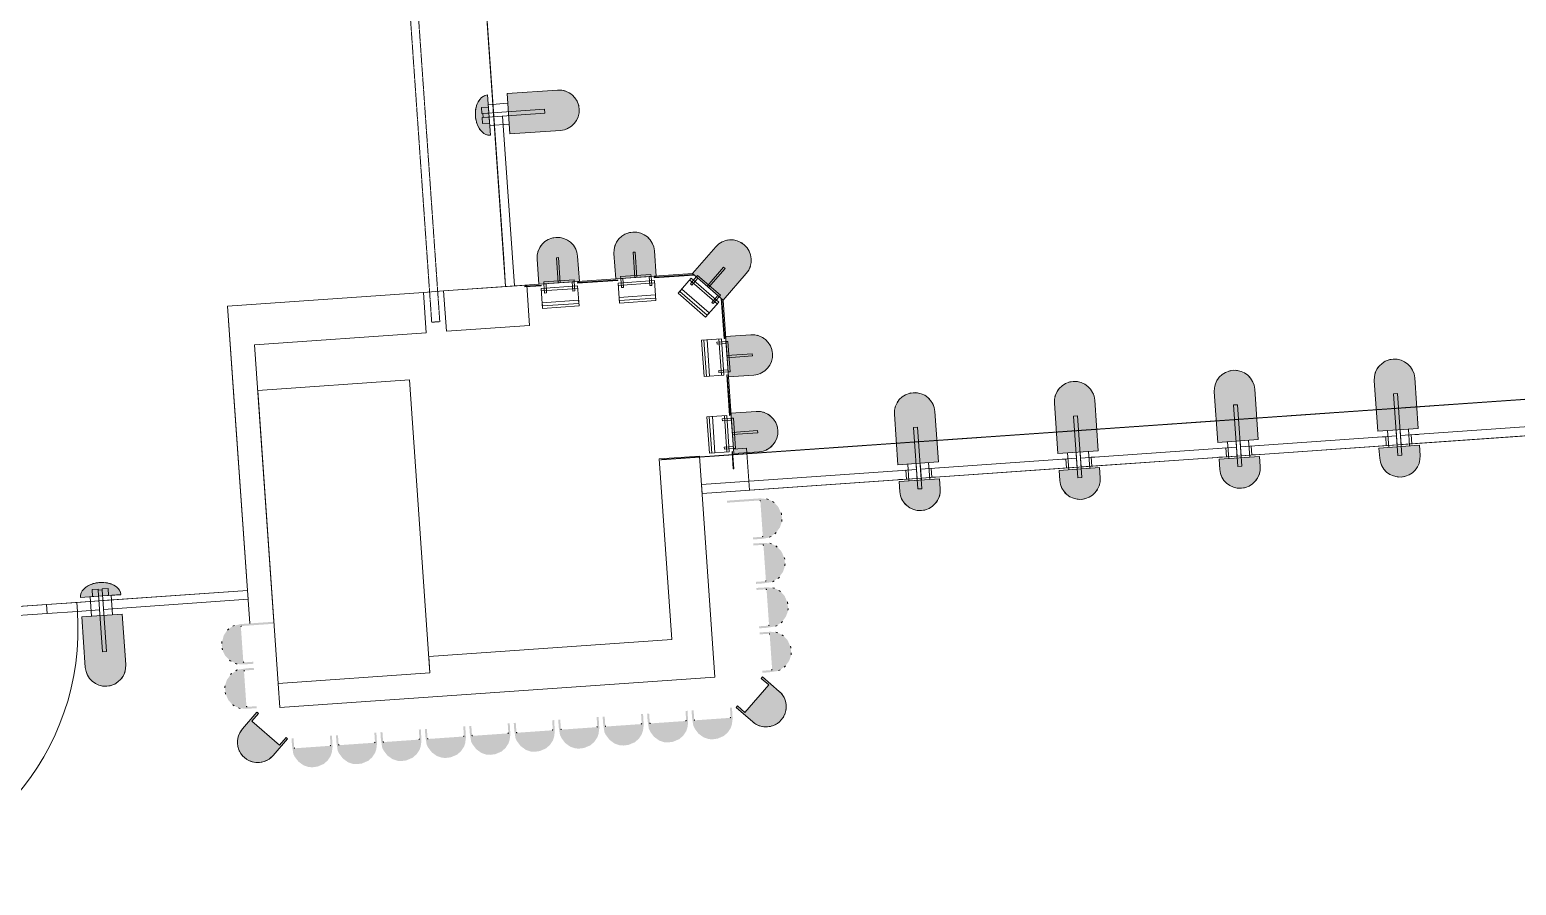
# Model space of a CAD drawing. Header units: millimetres. Extents: x 306 to 836129804, y -168137 to 818603917.
# Drawn here: x 833847970 to 833855310, y 817953503 to 817957728 of the extents above; entities that cross this region are included whole.
import ezdxf

# ---------------------------------------------------------------- set-up
doc = ezdxf.new("R2010")
doc.units = ezdxf.units.MM
doc.header["$LTSCALE"] = 3
doc.linetypes.add('HIDDEN', pattern=[0.375, 0.25, -0.125])
doc.linetypes.add('Overhead', pattern=[1.8, 1.2, -0.6])
for name, color, linetype, lineweight in [('A-010-M_LINE', 251, 'Continuous', 13), ('A-200-M_WALL_INT', 251, 'Continuous', 13), ('A-214-M_CURT_WALL', 251, 'Continuous', 13), ('A-215-M_CURT_PANEL', 251, 'Continuous', 13), ('A-325-M_DOOR', 251, 'Continuous', 13), ('A-770-ME_FFE_SA', 251, 'Continuous', 13), ('A-770-MH_FFE_SA', 251, 'Overhead', 13), ('A-810-M_ROOMS', 251, 'Continuous', 13), ('S-280-M_COLUMN', 253, 'Continuous', 9), ('Z-060-M_DETAIL', 253, 'Continuous', 5), ('Z-060-M_LINE_MEDIUM', 253, 'Continuous', 9)]:
    doc.layers.add(name, color=color, linetype=linetype, lineweight=lineweight)
doc.layers.add('UAJ-00XREF', color=7, linetype='Continuous')
doc.layers.get('A-770-ME_FFE_SA').off()

# ---------------------------------------------------------------- blocks, each defined once
blk = doc.blocks.new('System Panel - ARC_Glazed-40497955-0300')
at = {"layer": 'A-215-M_CURT_PANEL', "lineweight": 9}
for p, q in [((527.2, 44), (-537.2, 44)), ((-537.2, 44), (-537.2, 0)), ((-537.2, 0), (527.2, 0)), ((527.2, 0), (527.2, 44))]:
    blk.add_line(p, q, dxfattribs=at)
blk = doc.blocks.new('System Panel - ARC_Glazed-40497959-0300')
at = {"layer": 'A-215-M_CURT_PANEL', "lineweight": 9}
for p, q in [((385.9, 44), (-385.9, 44)), ((-385.9, 44), (-385.9, 0)), ((-385.9, 0), (385.9, 0)), ((385.9, 0), (385.9, 44))]:
    blk.add_line(p, q, dxfattribs=at)
blk = doc.blocks.new('System Panel - ARC_Glazed-33786510-0300')
at = {"layer": 'A-215-M_CURT_PANEL', "lineweight": 9}
for p, q in [((362.5, 0), (-352.5, 0)), ((362.5, -44), (362.5, 0)), ((-352.5, -44), (362.5, -44))]:
    blk.add_line(p, q, dxfattribs=at)
blk = doc.blocks.new('ARC_CWP_PERFORATED METAL_STRAIGHT - ARC_CWP_PERFORATED METAL_STRAIGHT-39453989-0300')
at = {"layer": 'A-215-M_CURT_PANEL', "lineweight": 9}
for p, q in [((-98, -8), (100, -8)), ((100, -5), (-95, -5)), ((100, -8), (100, -5))]:
    blk.add_line(p, q, dxfattribs=at)
blk = doc.blocks.new('ARC_CWP_PERFORATED METAL_STRAIGHT - ARC_CWP_PERFORATED METAL_STRAIGHT-V6-0300')
at = {"layer": 'A-215-M_CURT_PANEL', "lineweight": 9}
for p, q in [((100, 8), (-98, 8)), ((-95, 5), (100, 5)), ((100, 5), (100, 8))]:
    blk.add_line(p, q, dxfattribs=at)
blk = doc.blocks.new('Circular Mullion - ARC_CW_CERAMIC MULLION-30650210-0300')
at = {"layer": 'Z-060-M_LINE_MEDIUM', "lineweight": 18}
h = blk.add_hatch(color=256, dxfattribs=at)
h.paths.add_polyline_path([(0, 160), (27.6, 155.9), (50, 146.6), (76.1, 123.7), (86.6, 110), (96.6, 85.9), (100, 46.2), (100, 10), (-100, 10), (-100, 60), (-93.3, 93.9), (-86.6, 110), (-70.7, 130.7), (-50, 146.6), (-17.3, 157.7), (-10, 158.7)], flags=0)
h.paths.add_polyline_path([(-17.4, -73.5), (100, -73.5), (100, -323.5), (93.2, -357.6), (86.6, -373.5), (70.7, -394.2), (44.6, -412.3), (20.7, -420.8), (0, -423.5), (-25.9, -420.1), (-50, -410.1), (-75.6, -387.8), (-86.6, -373.5), (-96.6, -349.4), (-100, -323.5), (-100, -73.5), (-45.5, -73.5)], flags=0)
at = {"layer": 'Z-060-M_DETAIL', "lineweight": 18}
for p, q in [((-100, 60), (-100, 10)), ((-100, 10), (100, 10)), ((100, 10), (100, 60)), ((100, -73.5), (-100, -73.5)), ((-100, -73.5), (-100, -323.5)), ((100, -323.5), (100, -73.5))]:
    blk.add_line(p, q, dxfattribs=at)
for centre, start, end in [((0, 60), 0, 180), ((0, -323.5), 180, 360)]:
    blk.add_arc(centre, 100, start, end, dxfattribs=at)
at = {"layer": 'Z-060-M_LINE_MEDIUM'}
for p, q in [((-63, 0), (-100, 0)), ((-63, -44), (-63, 0)), ((-51.7, 10), (-51.7, -73.5)), ((-10, 52.5), (-10, -252.5)), ((10, 52.5), (-10, 52.5)), ((10, -252.5), (10, 52.5)), ((51.7, 10), (51.7, -73.5)), ((63, 0), (100, 0)), ((63, -44), (63, 0)), ((-63, -44), (-100, -44)), ((63, -44), (100, -44)), ((-10, -252.5), (10, -252.5))]:
    blk.add_line(p, q, dxfattribs=at)
blk = doc.blocks.new('Circular Mullion - CERAMIC_MULLIONS-19903394-0300')
at = {"layer": 'Z-060-M_DETAIL'}
h = blk.add_hatch(dxfattribs=at)
h.set_pattern_fill('FP_1', color=256, style=0, pattern_type=2)
h.set_pattern_definition([(310, (-50802.6, 32721.2), (-378.663, -1413.188), [152.4, -1676.4]), (5, (-50802.6, 32721.2), (-543.072, 1456.275), [121.92, -1341.12]), (259.549, (-50681.1, 32731.8), (-1597.993, -889.34), [129.52, -1424.72]), (313.816, (-50802.6, 32314.8), (-425.66, -2152.884), [228.6, -2514.6]), (263.364, (-50621.9, 32342.8), (-2302.92, -1490.54), [194.28, -2137.08]), (8.816, (-50802.6, 32314.8), (1210.45, 2461.7), [182.88, -2011.68]), (339, (-50599.4, 32416.4), (353.941, -1419.58), [152.4, -1676.4]), (34, (-50599.4, 32416.4), (-1180.998, 1010.4), [121.92, -1341.12]), (288.549, (-50498.3, 32484.5), (-966.475, -1552.558), [129.52, -1424.72]), (322.5, (-50802.6, 32721.17), (659.7864, 151.208), [67.056, -1257.808, 67.056, -2640.584]), (322.5, (-50802.6, 32721.17), (659.7864, 151.208), [-1391.92, -1294.384, 67.056, -1279.144]), (352.5, (-50802.6, 32721.2), (723.772, 635.782), [67.056, -709.168, 67.056, -1740.408]), (352.5, (-50802.6, 32721.2), (723.772, 635.782), [-843.28, -1227.328, 67.056, -446.024]), (32.5, (-51255.7, 32721.2), (499.963, 963.728), [67.056, -440.944, 67.056, -3621.024]), (32.5, (-51255.7, 32721.2), (499.963, 963.728), [-575.056, -1517.904, 67.056, -2036.064]), (42.5, (-51458.9, 32721.2), (-99.357, 1198.254), [67.056, -593.344, 67.056, -985.52, -1493.52]), (42.5, (-51458.9, 32721.2), (-99.357, 1198.254), [-1712.976, 67.056, -1426.464])])
h.paths.add_polyline_path([(10, 10), (10, -73.5), (-10, -73.5), (-10, 10), (2.5, 10)], flags=0)
at = {"layer": 'A-214-M_CURT_WALL', "lineweight": 9}
for p, q in [((-10, -73.5), (-10, 10)), ((10, 10), (10, -73.5))]:
    blk.add_line(p, q, dxfattribs=at)
for centre, start, end in [((0, 60), 96.64542, 102.02301), ((0, 60), 77.97699, 83.35458), ((0, 60), 156.64542, 162.02301), ((0, 60), 137.97699, 143.35458), ((0, 60), 36.64542, 42.02301), ((0, 60), 17.97699, 23.35458), ((0, -323.5), 197.97699, 203.35458), ((0, -323.5), 336.64542, 342.02301), ((0, -323.5), 216.64542, 222.02301), ((0, -323.5), 257.97699, 263.35458), ((0, -323.5), 276.64542, 282.02301), ((0, -323.5), 317.97699, 323.35458)]:
    blk.add_arc(centre, 100, start, end, dxfattribs=at)
blk = doc.blocks.new('Circular Mullion - CERAMIC_MULLIONS-V8-0300')
at = {"layer": 'A-214-M_CURT_WALL', "lineweight": 9}
for p, q in [((-10, -73.5), (-10, 10)), ((10, 10), (10, -73.5))]:
    blk.add_line(p, q, dxfattribs=at)
for centre, start, end in [((0, 60), 96.64542, 102.02301), ((0, 60), 77.97699, 83.35458), ((0, 60), 156.64542, 162.02301), ((0, 60), 137.97699, 143.35458), ((0, 60), 36.64542, 42.02301), ((0, 60), 17.97699, 23.35458), ((0, -323.5), 197.97699, 203.35458), ((0, -323.5), 336.64542, 342.02301), ((0, -323.5), 216.64542, 222.02301), ((0, -323.5), 257.97699, 263.35458), ((0, -323.5), 276.64542, 282.02301), ((0, -323.5), 317.97699, 323.35458)]:
    blk.add_arc(centre, 100, start, end, dxfattribs=at)
blk = doc.blocks.new('Circular Mullion - CERAMIC_MULLIONS-V9-0300')
at = {"layer": 'A-214-M_CURT_WALL', "lineweight": 9}
for p, q in [((-10, -73.5), (-10, 10)), ((10, 10), (10, -73.5))]:
    blk.add_line(p, q, dxfattribs=at)
for centre, start, end in [((0, 60), 96.64542, 102.02301), ((0, 60), 77.97699, 83.35458), ((0, 60), 156.64542, 162.02301), ((0, 60), 137.97699, 143.35458), ((0, 60), 36.64542, 42.02301), ((0, 60), 17.97699, 23.35458), ((0, -323.5), 197.97699, 203.35458), ((0, -323.5), 336.64542, 342.02301), ((0, -323.5), 216.64542, 222.02301), ((0, -323.5), 257.97699, 263.35458), ((0, -323.5), 276.64542, 282.02301), ((0, -323.5), 317.97699, 323.35458)]:
    blk.add_arc(centre, 100, start, end, dxfattribs=at)
blk = doc.blocks.new('Circular Mullion - CERAMIC_MULLIONS-V10-0300')
at = {"layer": 'A-214-M_CURT_WALL', "lineweight": 9}
for p, q in [((-10, -73.5), (-10, 10)), ((10, 10), (10, -73.5))]:
    blk.add_line(p, q, dxfattribs=at)
for centre, start, end in [((0, 60), 96.64542, 102.02301), ((0, 60), 77.97699, 83.35458), ((0, 60), 156.64542, 162.02301), ((0, 60), 137.97699, 143.35458), ((0, 60), 36.64542, 42.02301), ((0, 60), 17.97699, 23.35458), ((0, -323.5), 197.97699, 203.35458), ((0, -323.5), 336.64542, 342.02301), ((0, -323.5), 216.64542, 222.02301), ((0, -323.5), 257.97699, 263.35458), ((0, -323.5), 276.64542, 282.02301), ((0, -323.5), 317.97699, 323.35458)]:
    blk.add_arc(centre, 100, start, end, dxfattribs=at)
blk = doc.blocks.new('System Panel - ARC_Glazed-40805756-0300')
at = {"layer": 'A-215-M_CURT_PANEL', "lineweight": 9}
for p, q in [((420.3, 44), (-420.3, 44)), ((-420.3, 0), (420.3, 0)), ((420.3, 0), (420.3, 44))]:
    blk.add_line(p, q, dxfattribs=at)
blk = doc.blocks.new('DCW_03a - L_GF _EMERGENCY EXIT_SINGLE DOOR_CERAMIC MULLION-33484944-0300')
at = {"layer": 'A-325-M_DOOR'}
for p, q in [((585, 1304.15), (585, 44.95)), ((630, 1304.95), (630, 44.95)), ((480, 44.95), (-480, 44.95)), ((-480, 44.95), (-480, 0)), ((-480, 0), (480, 0)), ((480, 0), (480, 44.95)), ((630, 44.95), (585, 44.95))]:
    blk.add_line(p, q, dxfattribs=at)
at = {"layer": 'A-325-M_DOOR', "lineweight": 9}
for p, q in [((-740, 44.95), (-630, 44.95)), ((-630, 0), (-740, 0)), ((-630, 44.95), (-480, 44.95)), ((-630, 0), (-630, 44.95)), ((-630, 44.95), (-630, 0)), ((-480, 0), (-630, 0)), ((480, 44.95), (630, 44.95)), ((630, 0), (480, 0)), ((630, 44.95), (630, 0)), ((630, 44.95), (740, 44.95)), ((630, 0), (630, 44.95)), ((740, 0), (630, 0))]:
    blk.add_line(p, q, dxfattribs=at)
at = {"layer": 'A-325-M_DOOR'}
blk.add_arc((630, 44.95), 1260, 90, 180, dxfattribs=at)
blk = doc.blocks.new('Circular Mullion - Type A-V133-0300')
at = {"layer": 'Z-060-M_DETAIL'}
h = blk.add_hatch(dxfattribs=at)
h.set_pattern_fill('FP_89', color=256, style=0, pattern_type=2)
h.set_pattern_definition([(45, (-46730.4, -32399.75), (-502.894, 502.894), []), (45, (-46730.4, -31637.75), (-502.894, 502.894), [])])
h.paths.add_polyline_path([(10, -73.5), (10, 23.2), (-10, 23.2), (-10, -73.5)], flags=0)
at = {"layer": 'Z-060-M_LINE_MEDIUM', "lineweight": 5}
h = blk.add_hatch(color=256, dxfattribs=at)
h.paths.add_polyline_path([(0, -423.5), (25.9, -420.1), (50.1, -410), (75.8, -387.6), (86.6, -373.5), (96.6, -349.4), (100, -323.5), (100, -73.5), (-100, -73.5), (-100, -323.5), (-99.8, -324.4), (-94.6, -354.1), (-86.6, -373.5), (-70.7, -394.2), (-49.4, -410.3), (-20.8, -420.7), (-10, -422.2)], flags=0)
h.paths.add_polyline_path([(100, 23.2), (94.5, 44.9), (80.7, 62.7), (61.5, 75.8), (40, 84.4), (20.2, 88.6), (0, 90), (-36.4, 85.2), (-40, 84.4), (-65.2, 73.3), (-84.6, 58.6), (-94.5, 44.9), (-100, 23.2), (10, 23.2)], flags=0)
at = {"layer": 'Z-060-M_DETAIL'}
for p, q in [((-100, 23.2), (100, 23.2)), ((-51.7, -73.5), (-51.7, 23.2)), ((-10, 57.5), (-39.5, 57.5)), ((-39.5, 57.5), (-39.5, 23.2)), ((-39.5, 23.2), (-10, 23.2)), ((-10, 23.2), (-10, 57.5)), ((39.5, 57.5), (10, 57.5)), ((10, 57.5), (10, 23.2)), ((10, 23.2), (39.5, 23.2)), ((39.5, 23.2), (39.5, 57.5)), ((51.7, -73.5), (51.7, 23.2)), ((100, -73.5), (-100, -73.5)), ((-100, -73.5), (-100, -323.5)), ((100, -323.5), (100, -73.5))]:
    blk.add_line(p, q, dxfattribs=at)
for centre, radius, start, end in [((-10.9, -19), 107.4, 105.69554, 130.52241), ((0.4, -59.3), 149.3, 90.15131, 105.69554), ((-0.4, -59.3), 149.3, 74.30446, 89.84869), ((10.9, -19), 107.4, 49.47759, 74.30446), ((-44.9, 20.7), 55.2, 130.52241, 177.47759), ((44.9, 20.7), 55.2, 2.52241, 49.47759), ((0, -323.5), 100, 180, 360)]:
    blk.add_arc(centre, radius, start, end, dxfattribs=at)
at = {"layer": 'Z-060-M_LINE_MEDIUM'}
for p, q in [((10, 52.5), (-10, 52.5)), ((-10, 52.5), (-10, -252.5)), ((10, -252.5), (10, 52.5)), ((-10, -252.5), (10, -252.5))]:
    blk.add_line(p, q, dxfattribs=at)
blk = doc.blocks.new('Circular Mullion - CERAMIC_MULLIONS LEARNING CENTER-V134-0300')
at = {"layer": 'Z-060-M_DETAIL'}
h = blk.add_hatch(dxfattribs=at)
h.set_pattern_fill('FP_90', color=256, style=0, pattern_type=2)
h.set_pattern_definition([(315, (-46730.38, 32399.75), (141.42136, 141.42136), [])])
h.paths.add_polyline_path([(-99.8, 324.4), (-100, 323.4), (-100, 323.7)], flags=0)
h.paths.add_polyline_path([(19.5, -88.6), (10, -89.3), (19.1, -88.6)], flags=0)
at = {"layer": 'A-214-M_CURT_WALL', "lineweight": 9}
for p, q in [((-100, -22.5), (-10, -22.5)), ((10, -22.5), (100, -22.5))]:
    blk.add_line(p, q, dxfattribs=at)
for centre, radius, start, end in [((0, 323.5), 100, 137.87747, 143.51959), ((0, 323.5), 100, 96.54169, 102.08557), ((0, 323.5), 100, 77.92899, 83.43417), ((0, 323.5), 100, 36.62711, 42.03406), ((0, 323.5), 100, 156.46834, 162.1298), ((0, 323.5), 100, 17.97322, 23.36082), ((-51.4, -22.6), 48.6, 196.34577, 202.1217), ((-32.9, -10.7), 70.7, 229.61946, 234.99144), ((-9.6, 22.5), 111.2, 234.99144, 239.85891), ((9.6, 22.5), 111.2, 300.14109, 305.00856), ((32.9, -10.7), 70.7, 305.00856, 310.38054), ((51.4, -22.6), 48.6, 337.8783, 343.65423), ((-9.6, 22.5), 111.2, 243.38638, 251.78425), ((0.7, 61.7), 151.7, 255.23249, 259.44919), ((0.7, 61.7), 151.7, 262.4848, 269.73712), ((-0.7, 61.7), 151.7, 270.26288, 277.5152), ((-0.7, 61.7), 151.7, 280.55081, 284.76751), ((9.6, 22.5), 111.2, 288.21575, 296.61362)]:
    blk.add_arc(centre, radius, start, end, dxfattribs=at)
blk = doc.blocks.new('ARC_FS_FIRE SHUTTER LATERAL SINGLE  - ARC_FS_FIRE SHUTTER LATERAL SINGLE -39476047-0300')
at = {"layer": 'A-770-MH_FFE_SA'}
for p, q in [((-3499.8, 20), (-4199.8, 20)), ((-3499.8, -20), (-3499.8, 20)), ((-3499.8, 20), (50, 20)), ((50, -20), (50, 20)), ((-3499.8, -20), (-4199.8, -20)), ((50, -20), (-3499.8, -20)), ((-4454.8, -275), (-4494.8, -275))]:
    blk.add_line(p, q, dxfattribs=at)
for radius in [295, 255]:
    blk.add_arc((-4199.8, -275), radius, 90, 180, dxfattribs=at)
blk = doc.blocks.new('Circular Mullion - Type A_150mm Profile-25928163-0300')
at = {"layer": 'A-214-M_CURT_WALL'}
blk.add_hatch(color=256, dxfattribs=at).paths.add_polyline_path([(-100, 0), (-90, 0), (-90, -49.5), (90, -49.5), (90, 0), (100, 0), (99.3, -55.5), (93.7, -82.9), (86.6, -100), (70.7, -120.7), (50, -136.6), (18, -147.6), (-7.1, -149.1), (-25.9, -146.6), (-50, -136.6), (-73.9, -116.5), (-90, -91.8), (-96.6, -75.9), (-100, -34.4), (-100, -16)], flags=0)
blk = doc.blocks.new('Circular Mullion - CERAMIC TUBES 150mm-V175-0300')
at = {"layer": 'A-214-M_CURT_WALL', "lineweight": 9}
for centre, start, end in [((-87, -46.5), 180, 270), ((87, -46.5), 270, 0)]:
    blk.add_arc(centre, 3, start, end, dxfattribs=at)
blk = doc.blocks.new('Circular Mullion - Type A-25928776-0300')
at = {"layer": 'A-214-M_CURT_WALL'}
blk.add_hatch(color=256, dxfattribs=at).paths.add_polyline_path([(-100, -0.2), (-90, -0.2), (-90, -49.5), (90, -47.4), (90, 0), (100, 0), (100, -109.3), (96.6, -135.2), (86.6, -159.3), (63.9, -185.3), (50, -195.9), (25.9, -205.9), (0, -209.3), (-25.9, -205.9), (-55.3, -191.8), (-70.7, -180), (-86.6, -159.3), (-96.6, -135.2), (-100, -109.3), (-100, -38.2)], flags=0)
at = {"layer": 'Z-060-M_DETAIL'}
for p, q in [((100, 0), (90, 0)), ((90, 0), (90, -49.5)), ((100, -109.3), (100, 0)), ((-90, -0.2), (-100, -0.2)), ((-100, -0.2), (-100, -109.3)), ((-90, -49.5), (-90, -0.2)), ((90, -49.5), (-90, -49.5))]:
    blk.add_line(p, q, dxfattribs=at)
blk.add_arc((0, -109.3), 100, 180, 0, dxfattribs=at)
blk = doc.blocks.new('Circular Mullion - CERAMIC TUBES 209mm-V176-0300')
at = {"layer": 'A-214-M_CURT_WALL', "lineweight": 9}
blk.add_line((-97, 0), (-93, 0), dxfattribs=at)
for centre, radius, start, end in [((0, 109.3), 100, 154.22685, 161.41555), ((0, 109.3), 100, 151.99908, 154.22685), ((0, 109.3), 100, 137.45146, 145.6227), ((0, 109.3), 100, 122.89596, 130.9845), ((0, 109.3), 100, 108.32909, 116.38389), ((0, 109.3), 100, 93.74525, 101.80621), ((0, 109.3), 100, 79.13482, 87.24341), ((0, 109.3), 100, 64.4797, 72.69071), ((0, 109.3), 100, 49.74116, 58.14505), ((0, 109.3), 100, 34.81864, 43.60439), ((0, 109.3), 100, 19.34362, 28.35272), ((0, 109.3), 100, 167.11343, 180), ((0, 109.3), 100, 0, 14.02062), ((-87, 46.5), 3, 90, 165), ((87, 46.5), 3, 15, 90)]:
    blk.add_arc(centre, radius, start, end, dxfattribs=at)
blk = doc.blocks.new('Circular Mullion - CERAMIC TUBES 150mm-27926644-0300')
at = {"layer": 'A-214-M_CURT_WALL', "lineweight": 9}
for centre, radius, start, end in [((0, 50), 100, 96.64542, 102.02301), ((0, 50), 100, 77.97699, 83.35458), ((0, 50), 100, 156.64542, 162.02301), ((0, 50), 100, 137.97699, 143.35458), ((0, 50), 100, 36.64542, 42.02301), ((0, 50), 100, 17.97699, 23.35458), ((-87, 46.5), 3, 90, 180), ((87, 46.5), 3, 0, 90)]:
    blk.add_arc(centre, radius, start, end, dxfattribs=at)
blk = doc.blocks.new('Circular Mullion - Type A_150mm Profile-28037493-0300')
at = {"layer": 'A-214-M_CURT_WALL'}
blk.add_hatch(color=256, dxfattribs=at).paths.add_polyline_path([(100, 0), (90, 0), (90, -49.5), (-90, -49.5), (-90, 115), (-100, 115), (-100, -50), (-93.7, -82.9), (-86.6, -100), (-70.7, -120.7), (-50, -136.6), (-18, -147.6), (0, -150), (25.9, -146.6), (50, -136.6), (73.9, -116.5), (90, -91.8), (97.6, -68.3), (100, -38.3), (100, -27.7)], flags=0)
blk = doc.blocks.new('Circular Mullion - CERAMIC TUBES 150mm_End Cap_Right_-32874535-0300')
at = {"layer": 'A-214-M_CURT_WALL', "lineweight": 9}
for centre, radius, start, end in [((0, 50), 100, 96.64542, 102.02301), ((0, 50), 100, 77.97699, 83.35458), ((0, 50), 100, 156.64542, 162.02301), ((0, 50), 100, 137.97699, 143.35458), ((0, 50), 100, 36.64542, 42.02301), ((0, 50), 100, 17.97699, 23.35458), ((-87, 46.5), 3, 90, 180), ((87, 46.5), 3, 0, 90)]:
    blk.add_arc(centre, radius, start, end, dxfattribs=at)
blk = doc.blocks.new('Circular Mullion - CERAMIC TUBES 209mm-27926734-0300')
at = {"layer": 'A-214-M_CURT_WALL', "lineweight": 9}
blk.add_line((-93, 0), (-97, 0), dxfattribs=at)
for centre, radius, start, end in [((-87, -46.5), 3, 195, 270), ((87, -46.5), 3, 270, 345), ((0, -109.3), 100, 180, 193.02013), ((0, -109.3), 100, 198.6738, 206.04026), ((0, -109.3), 100, 332.00732, 340.67264), ((0, -109.3), 100, 346.00366, 360), ((0, -109.3), 100, 206.04026, 208.1277), ((0, -109.3), 100, 214.44319, 222.66337), ((0, -109.3), 100, 229.08933, 237.20685), ((0, -109.3), 100, 243.68943, 251.76164), ((0, -109.3), 100, 258.26229, 266.33335), ((0, -109.3), 100, 272.81784, 280.93158), ((0, -109.3), 100, 287.36183, 295.57445), ((0, -109.3), 100, 301.89786, 310.30064), ((0, -109.3), 100, 316.42828, 325.21063)]:
    blk.add_arc(centre, radius, start, end, dxfattribs=at)
blk = doc.blocks.new('Circular Mullion - Type A_150mm Profile-28038416-0300')
at = {"layer": 'A-214-M_CURT_WALL'}
blk.add_hatch(color=256, dxfattribs=at).paths.add_polyline_path([(-100, -16), (-100, 0), (-90, 0), (-90, -49.5), (90, -49.5), (90, 115), (100, 115), (100, -50), (93.7, -82.9), (86.6, -100), (70.7, -120.7), (50, -136.6), (18, -147.6), (0, -150), (-25.9, -146.6), (-50, -136.6), (-73.9, -116.5), (-90, -91.8), (-96.6, -75.9), (-100, -49.5), (-100, -19.7)], flags=0)
blk = doc.blocks.new('Circular Mullion - CERAMIC TUBES 150mm_End Cap_Left_-32874536-0300')
at = {"layer": 'A-214-M_CURT_WALL', "lineweight": 9}
for centre, radius, start, end in [((0, 50), 100, 96.64542, 102.02301), ((0, 50), 100, 77.97699, 83.35458), ((0, 50), 100, 156.64542, 162.02301), ((0, 50), 100, 137.97699, 143.35458), ((0, 50), 100, 36.64542, 42.02301), ((0, 50), 100, 17.97699, 23.35458), ((-87, 46.5), 3, 90, 180), ((87, 46.5), 3, 0, 90)]:
    blk.add_arc(centre, radius, start, end, dxfattribs=at)
blk = doc.blocks.new('ARC_CWP_PERFORATED METAL_STRAIGHT - ARC_CWP_PERFORATED METAL_STRAIGHT-V207-0300')
at = {"layer": 'A-215-M_CURT_PANEL', "lineweight": 9}
for p, q in [((100, -5), (-100, -5)), ((-100, -5), (-100, -8)), ((-100, -8), (100, -8)), ((100, -8), (100, -5))]:
    blk.add_line(p, q, dxfattribs=at)
blk = doc.blocks.new('Circular Mullion - ARC_225mm CERAMIC MULLION-27539017-0300')
at = {"layer": 'Z-060-M_DETAIL', "lineweight": 9}
blk.add_hatch(color=256, dxfattribs=at).paths.add_polyline_path([(100, -125), (96.6, -150.9), (86.6, -175), (70.7, -195.7), (50, -211.6), (25.9, -221.6), (0, -225), (-25.9, -221.6), (-50, -211.6), (-70.7, -195.7), (-86.6, -175), (-96.6, -150.9), (-100, -125), (-100, 0), (100, 0)], flags=0)
at = {"layer": 'Z-060-M_DETAIL'}
for p, q in [((-90, 120), (90, 120)), ((-90, 21.5), (-90, 120)), ((90, 108), (-90, 108)), ((-90, 108), (-90, 92.6)), ((-90, 92.6), (90, 92.6)), ((90, 120), (90, 21.5)), ((90, 92.6), (90, 108)), ((90, 33.5), (-90, 33.5)), ((90, 21.5), (-90, 21.5)), ((-75, 45), (-65, 45)), ((-75, 0), (-75, 45)), ((-65, 45), (-65, 0)), ((65, 45), (75, 45)), ((65, 0), (65, 45)), ((75, 45), (75, 0)), ((-75, 0), (-75, -10)), ((-65, 0), (-75, 0)), ((-75, -10), (75, -10)), ((-5, -125), (-5, 0)), ((5, -125), (5, 0)), ((75, 0), (65, 0)), ((75, -10), (75, 0)), ((5, -125), (-5, -125))]:
    blk.add_line(p, q, dxfattribs=at)
at = {"layer": 'Z-060-M_LINE_MEDIUM'}
for p, q in [((100, 0), (-100, 0)), ((-100, 0), (-100, -125)), ((100, -125), (100, 0))]:
    blk.add_line(p, q, dxfattribs=at)
blk.add_arc((0, -125), 100, 180, 360, dxfattribs=at)
blk = doc.blocks.new('Circular Mullion - CERAMIC TUBES 225mm-27930238-0300')
at = {"layer": 'A-214-M_CURT_WALL', "lineweight": 9}
for start, end in [(197.97699, 203.35458), (216.64542, 222.02301), (317.97699, 323.35458), (336.64542, 342.02301), (257.97699, 263.35458), (276.64542, 282.02301)]:
    blk.add_arc((0, -125), 100, start, end, dxfattribs=at)
blk = doc.blocks.new('Circular Mullion - Perforated Mesh-26022574-0300')
at = {"layer": 'A-214-M_CURT_WALL'}
blk.add_hatch(color=256, dxfattribs=at).paths.add_polyline_path([(70.7, -245.7), (86.6, -225), (97.1, -197.1), (100, -175), (100, 0), (-100, 0), (-100, -175), (-96.6, -200.9), (-86.6, -225), (-70.7, -245.7), (-50, -261.6), (-25.9, -271.6), (0, -275), (25.9, -271.6), (50, -261.6)], flags=0)
at = {"layer": 'Z-060-M_DETAIL'}
for p, q in [((-90, 120), (90, 120)), ((-90, 21.5), (-90, 120)), ((90, 108), (-90, 108)), ((-90, 108), (-90, 92.6)), ((-90, 92.6), (90, 92.6)), ((90, 120), (90, 21.5)), ((90, 92.6), (90, 108)), ((-100, 0), (-100, -175)), ((100, 0), (-100, 0)), ((90, 33.5), (-90, 33.5)), ((90, 21.5), (-90, 21.5)), ((-75, 45), (-65, 45)), ((-75, 0), (-75, 45)), ((-65, 45), (-65, 0)), ((65, 45), (75, 45)), ((65, 0), (65, 45)), ((75, 45), (75, 0)), ((-75, 0), (-75, -10)), ((-65, 0), (-75, 0)), ((-75, -10), (75, -10)), ((-5, -125), (-5, 0)), ((5, -125), (5, 0)), ((75, 0), (65, 0)), ((75, -10), (75, 0)), ((100, -175), (100, 0)), ((5, -125), (-5, -125))]:
    blk.add_line(p, q, dxfattribs=at)
blk.add_arc((0, -175), 100, 180, 360, dxfattribs=at)
blk = doc.blocks.new('Circular Mullion - CERAMIC TUBES 275mm-27930062-0300')
at = {"layer": 'A-214-M_CURT_WALL', "lineweight": 9}
for start, end in [(197.97699, 203.35458), (336.64542, 342.02301), (216.64542, 222.02301), (257.97699, 263.35458), (276.64542, 282.02301), (317.97699, 323.35458)]:
    blk.add_arc((0, -175), 100, start, end, dxfattribs=at)
blk = doc.blocks.new('ARC_CWP_PERFORATED METAL_STRAIGHT - ARC_CWP_PERFORATED METAL_STRAIGHT-V199-0300')
at = {"layer": 'A-215-M_CURT_PANEL', "lineweight": 9}
for p, q in [((100, 8), (-100, 8)), ((-100, 8), (-100, 5)), ((-100, 5), (100, 5)), ((100, 5), (100, 8))]:
    blk.add_line(p, q, dxfattribs=at)
blk = doc.blocks.new('Circular Mullion - CERAMIC TUBES 225mm-27930052-0300')
at = {"layer": 'A-214-M_CURT_WALL', "lineweight": 9}
for start, end in [(96.64542, 102.02301), (77.97699, 83.35458), (156.64542, 162.02301), (137.97699, 143.35458), (36.64542, 42.02301), (17.97699, 23.35458)]:
    blk.add_arc((0, 125), 100, start, end, dxfattribs=at)
blk = doc.blocks.new('ARC_CWP_PERFORATED METAL_STRAIGHT - ARC_CWP_PERFORATED METAL_STRAIGHT-39666341-0300')
at = {"layer": 'A-215-M_CURT_PANEL', "lineweight": 9}
for p, q in [((40, 8), (-40, 8)), ((-40, 8), (-40, 5)), ((-40, 5), (40, 5)), ((40, 5), (40, 8))]:
    blk.add_line(p, q, dxfattribs=at)
blk = doc.blocks.new('Circular Mullion - Type A-V239-0300')
at = {"layer": 'Z-060-M_DETAIL'}
h = blk.add_hatch(dxfattribs=at)
h.set_pattern_fill('FP_124', color=256, style=0, pattern_type=2)
h.set_pattern_definition([(225, (34658.15, 48831.8), (502.894, -502.894), []), (225, (33896.15, 48831.8), (502.894, -502.894), [])])
h.paths.add_polyline_path([(10, -73.5), (-10, -73.5), (-10, 23.2), (10, 23.2), (10, -44)], flags=0)
at = {"layer": 'Z-060-M_LINE_MEDIUM', "lineweight": 5}
h = blk.add_hatch(color=256, dxfattribs=at)
h.paths.add_polyline_path([(100, -121.2), (100, -323.5), (94.6, -354.2), (86.6, -373.5), (70.7, -394.2), (49.7, -410.2), (20.7, -420.8), (0, -423.5), (-25.9, -420.1), (-50.6, -409.6), (-75.7, -387.6), (-86.6, -373.5), (-96.6, -349.4), (-100, -315.5), (-100, -73.5), (100, -73.5)], flags=0)
h.paths.add_polyline_path([(100, 23.2), (-100, 23.2), (-94.5, 44.9), (-80.7, 62.7), (-61.5, 75.8), (-40, 84.4), (-20.2, 88.6), (10, 89.3), (20.2, 88.6), (40, 84.4), (65.2, 73.3), (84.6, 58.6), (94.5, 44.9), (98.4, 34.3)], flags=0)
at = {"layer": 'Z-060-M_DETAIL'}
for p, q in [((-100, 23.2), (100, 23.2)), ((-51.7, -73.5), (-51.7, 23.2)), ((-10, 57.5), (-39.5, 57.5)), ((-39.5, 57.5), (-39.5, 23.2)), ((-39.5, 23.2), (-10, 23.2)), ((-10, 23.2), (-10, 57.5)), ((39.5, 57.5), (10, 57.5)), ((10, 57.5), (10, 23.2)), ((10, 23.2), (39.5, 23.2)), ((39.5, 23.2), (39.5, 57.5)), ((51.7, -73.5), (51.7, 23.2)), ((100, -73.5), (-100, -73.5)), ((-100, -73.5), (-100, -323.5)), ((100, -323.5), (100, -73.5))]:
    blk.add_line(p, q, dxfattribs=at)
for centre, radius, start, end in [((-10.9, -19), 107.4, 105.69554, 130.52241), ((0.4, -59.3), 149.3, 90.15131, 105.69554), ((-0.4, -59.3), 149.3, 74.30446, 89.84869), ((10.9, -19), 107.4, 49.47759, 74.30446), ((-44.9, 20.7), 55.2, 130.52241, 177.47759), ((44.9, 20.7), 55.2, 2.52241, 49.47759), ((0, -323.5), 100, 180, 360)]:
    blk.add_arc(centre, radius, start, end, dxfattribs=at)
at = {"layer": 'Z-060-M_LINE_MEDIUM'}
for p, q in [((10, 52.5), (-10, 52.5)), ((-10, 52.5), (-10, -252.5)), ((10, -252.5), (10, 52.5)), ((-10, -252.5), (10, -252.5))]:
    blk.add_line(p, q, dxfattribs=at)
blk = doc.blocks.new('Circular Mullion - CERAMIC_MULLIONS LEARNING CENTER-V240-0300')
at = {"layer": 'Z-060-M_DETAIL'}
h = blk.add_hatch(dxfattribs=at)
h.set_pattern_fill('FP_125', color=256, style=0, pattern_type=2)
h.set_pattern_definition([(225, (34658.15, 48831.8), (141.42136, -141.42136), [])])
h.paths.add_polyline_path([(-10, 23.2), (-10, 22.5), (-10.1, 23.2)], flags=0)
h.paths.add_polyline_path([(-99.8, -324.4), (-100, -315.5), (-100, -323.5)], flags=0)
at = {"layer": 'A-214-M_CURT_WALL', "lineweight": 9}
for p, q in [((-10, 22.5), (-100, 22.5)), ((100, 22.5), (10, 22.5))]:
    blk.add_line(p, q, dxfattribs=at)
for centre, radius, start, end in [((-9.6, -22.5), 111.2, 120.14109, 125.00856), ((-9.6, -22.5), 111.2, 108.21575, 116.61362), ((0.7, -61.7), 151.7, 100.55081, 104.76751), ((0.7, -61.7), 151.7, 90.26288, 97.5152), ((-0.7, -61.7), 151.7, 82.4848, 89.73712), ((-0.7, -61.7), 151.7, 75.23249, 79.44919), ((9.6, -22.5), 111.2, 63.38638, 71.78425), ((9.6, -22.5), 111.2, 54.99144, 59.85891), ((-51.4, 22.6), 48.6, 157.8783, 163.65423), ((-32.9, 10.7), 70.7, 125.00856, 130.38054), ((32.9, 10.7), 70.7, 49.61946, 54.99144), ((51.4, 22.6), 48.6, 16.34577, 22.1217), ((0, -323.5), 100, 197.8702, 203.53166), ((0, -323.5), 100, 336.63918, 342.02678), ((0, -323.5), 100, 216.48041, 222.12253), ((0, -323.5), 100, 257.91443, 263.45831), ((0, -323.5), 100, 276.56583, 282.07101), ((0, -323.5), 100, 317.96594, 323.37289)]:
    blk.add_arc(centre, radius, start, end, dxfattribs=at)
blk = doc.blocks.new('ARC_CWP_PERFORATED METAL_STRAIGHT - ARC_CWP_PERFORATED METAL_STRAIGHT-40805751-0300')
at = {"layer": 'A-215-M_CURT_PANEL', "lineweight": 9}
for p, q in [((42.5, -5), (-42.5, -5)), ((-42.5, -5), (-42.5, -8)), ((-42.5, -8), (42.5, -8)), ((42.5, -8), (42.5, -5))]:
    blk.add_line(p, q, dxfattribs=at)
blk = doc.blocks.new('3A35X-MAGP-P-MP-00')
at = {"layer": 'A-010-M_LINE', "linetype": 'HIDDEN'}
blk.add_line((834430836.3, 817955604.1), (834450947.7, 817957010.1), dxfattribs=at)
at = {"layer": 'A-200-M_WALL_INT'}
for p, q in [((834429666.3, 817956430.9), (834428699.4, 817956363.3)), ((834429680.3, 817956231.4), (834429666.3, 817956430.9)), ((834430177, 817956466.6), (834429766.3, 817956437.9)), ((834429766.3, 817956437.9), (834429780.2, 817956238.4)), ((834430191, 817956267.1), (834430177, 817956466.6)), ((834428699.4, 817956363.3), (834428809, 817954795.8)), ((834429780.2, 817956238.4), (834430191, 817956267.1)), ((834428833, 817956172.2), (834429680.3, 817956231.4)), ((834428928.7, 817954804.2), (834428833, 817956172.2)), ((834431029.6, 817955622.6), (834430830, 817955608.7)), ((834430830, 817955608.7), (834430892.5, 817954715.9)), ((834431105.9, 817954530.3), (834431029.6, 817955622.6)), ((834430892.5, 817954715.9), (834429692.5, 817954632)), ((834429692.5, 817954632), (834429698.1, 817954552.2)), ((834429698.1, 817954552.2), (834428950, 817954499.9)), ((834428958.3, 817954380.2), (834431105.9, 817954530.3)), ((834428950, 817954499.9), (834428958.3, 817954380.2))]:
    blk.add_line(p, q, dxfattribs=at)
at = {"layer": 'A-810-M_ROOMS', "flags": 128}
for points in [[(834429849.3, 817959651.3), (834430072.5, 817956459.3), (834430995, 817956523.8), (834431146, 817956392.6), (834431197.4, 817955656.8), (834431262.2, 817955661.3), (834431276.7, 817955454.5), (834440721, 817956114.7), (834440691.5, 817956537.2), (834440904, 817956552), (834441167.3, 817956570.4), (834441379.8, 817956585.3), (834441409.3, 817956162.8), (834444860.9, 817956404.1), (834444831.4, 817956826.6), (834445043.9, 817956841.4), (834445307.2, 817956859.8), (834445519.7, 817956874.7), (834445549.2, 817956452.2), (834450666, 817956809.9)], [(834415602.3, 817954143.2), (834421478, 817954553.9), (834421432.7, 817955202.4), (834421788.8, 817955227.2), (834422001.3, 817955242.1), (834422054, 817954487.5), (834428797.6, 817954958.9), (834428729.1, 817955938), (834428699.4, 817956363.3), (834429666.3, 817956430.9), (834429766.3, 817956437.9), (834430072.5, 817956459.3), (834430062.9, 817956596.8), (834429858.9, 817959513.9)]]:
    blk.add_lwpolyline(points, dxfattribs=at)
at = {"layer": 'S-280-M_COLUMN', "lineweight": 13}
for p, q in [((834429597, 817955998.7), (834428848.8, 817955946.3)), ((834429698.1, 817954552.2), (834429597, 817955998.7)), ((834428848.8, 817955946.3), (834428950, 817954499.9)), ((834428950, 817954499.9), (834429698.1, 817954552.2))]:
    blk.add_line(p, q, dxfattribs=at)
at = {"layer": 'A-214-M_CURT_WALL', "extrusion": (0, 0, -1)}
for name, p, rotation in [('Circular Mullion - Type A-V239-0300', (-834430013.1, 817957307.8), 266.0010914742286), ('Circular Mullion - Perforated Mesh-26022574-0300', (-834431070.5, 817956458.2), 221.0010914742284), ('Circular Mullion - CERAMIC TUBES 150mm_End Cap_Left_-32874536-0300', (-834431286.8, 817955310.3), 86.00109147422862), ('Circular Mullion - CERAMIC TUBES 150mm-27926644-0300', (-834431302.1, 817955090.9), 86.00109147422862), ('Circular Mullion - CERAMIC TUBES 150mm-27926644-0300', (-834431317.5, 817954871.4), 86.00109147422862), ('Circular Mullion - CERAMIC TUBES 150mm_End Cap_Right_-32874535-0300', (-834428820.6, 817954696.4), 266.0010914742286), ('Circular Mullion - CERAMIC TUBES 150mm-27926644-0300', (-834431332.8, 817954651.9), 86.00109147422862), ('Circular Mullion - CERAMIC TUBES 150mm-27926644-0300', (-834428836, 817954476.9), 266.0010914742286), ('Circular Mullion - Type A-25928776-0300', (-834431275.6, 817954456.7), 311.0010914742286)]:
    blk.add_blockref(name, p, dxfattribs=dict(at, rotation=rotation))
at = {"layer": 'A-214-M_CURT_WALL', "lineweight": 9, "rotation": 183.9989085257713}
for p in [(834430336.6, 817956477.8), (834430715.7, 817956504.3)]:
    blk.add_blockref('Circular Mullion - ARC_225mm CERAMIC MULLION-27539017-0300', p, dxfattribs=at)
at = {"layer": 'A-214-M_CURT_WALL', "lineweight": 9, "extrusion": (0, 0, -1)}
for name, p, rotation in [('Circular Mullion - ARC_225mm CERAMIC MULLION-27539017-0300', (-834431165.5, 817956113.3), 266.0010914742286), ('Circular Mullion - ARC_225mm CERAMIC MULLION-27539017-0300', (-834431192, 817955734.2), 266.0010914742286), ('Circular Mullion - CERAMIC TUBES 150mm-V175-0300', (-834430431.8, 817954326.8), 356.0010914742286), ('Circular Mullion - CERAMIC TUBES 150mm-V175-0300', (-834430651.2, 817954342.1), 356.0010914742286), ('Circular Mullion - CERAMIC TUBES 150mm-V175-0300', (-834430870.7, 817954357.4), 356.0010914742286), ('Circular Mullion - CERAMIC TUBES 150mm-V175-0300', (-834431090.2, 817954372.8), 356.0010914742286), ('Circular Mullion - CERAMIC TUBES 150mm-V175-0300', (-834429334.4, 817954250.1), 356.0010914742286), ('Circular Mullion - CERAMIC TUBES 150mm-V175-0300', (-834429553.9, 817954265.4), 356.0010914742286), ('Circular Mullion - CERAMIC TUBES 150mm-V175-0300', (-834429773.4, 817954280.7), 356.0010914742286), ('Circular Mullion - CERAMIC TUBES 150mm-V175-0300', (-834429992.8, 817954296.1), 356.0010914742286), ('Circular Mullion - CERAMIC TUBES 150mm-V175-0300', (-834430212.3, 817954311.4), 356.0010914742286), ('Circular Mullion - CERAMIC TUBES 150mm-V175-0300', (-834429115, 817954234.7), 356.0010914742286)]:
    blk.add_blockref(name, p, dxfattribs=dict(at, rotation=rotation))
at = {"layer": 'A-214-M_CURT_WALL', "lineweight": 18, "extrusion": (0, 0, -1), "rotation": 176.0010914742286}
for p in [(-834433693.8, 817955623.4), (-834434483.6, 817955678.6), (-834432904, 817955568.2), (-834432114.2, 817955513)]:
    blk.add_blockref('Circular Mullion - ARC_CW_CERAMIC MULLION-30650210-0300', p, dxfattribs=at)
at = {"layer": 'A-214-M_CURT_WALL'}
for name, p, rotation in [('Circular Mullion - Type A_150mm Profile-28038416-0300', (834431286.8, 817955310.3), 93.9989085257714), ('Circular Mullion - Type A_150mm Profile-25928163-0300', (834431302.1, 817955090.9), 93.9989085257714), ('Circular Mullion - Type A-V133-0300', (834428074.3, 817954908.4), 3.998908525771384), ('Circular Mullion - Type A_150mm Profile-25928163-0300', (834431317.5, 817954871.4), 93.9989085257714), ('Circular Mullion - Type A_150mm Profile-28037493-0300', (834428820.6, 817954696.4), 273.9989085257714), ('Circular Mullion - Type A_150mm Profile-25928163-0300', (834431332.8, 817954651.9), 93.9989085257714), ('Circular Mullion - Type A_150mm Profile-25928163-0300', (834428836, 817954476.9), 273.9989085257714), ('Circular Mullion - Type A-25928776-0300', (834428920.1, 817954291.6), 318.9989085257714), ('Circular Mullion - Type A_150mm Profile-25928163-0300', (834430870.7, 817954357.4), 3.998908525771384), ('Circular Mullion - Type A_150mm Profile-25928163-0300', (834431090.2, 817954372.8), 3.998908525771384), ('Circular Mullion - Type A_150mm Profile-25928163-0300', (834429773.4, 817954280.7), 3.998908525771384), ('Circular Mullion - Type A_150mm Profile-25928163-0300', (834429992.8, 817954296.1), 3.998908525771384), ('Circular Mullion - Type A_150mm Profile-25928163-0300', (834430212.3, 817954311.4), 3.998908525771384), ('Circular Mullion - Type A_150mm Profile-25928163-0300', (834430431.8, 817954326.8), 3.998908525771384), ('Circular Mullion - Type A_150mm Profile-25928163-0300', (834430651.2, 817954342.1), 3.998908525771384), ('Circular Mullion - Type A_150mm Profile-25928163-0300', (834429115, 817954234.7), 3.998908525771384), ('Circular Mullion - Type A_150mm Profile-25928163-0300', (834429334.4, 817954250.1), 3.998908525771384), ('Circular Mullion - Type A_150mm Profile-25928163-0300', (834429553.9, 817954265.4), 3.998908525771384)]:
    blk.add_blockref(name, p, dxfattribs=dict(at, rotation=rotation))
at = {"layer": 'A-215-M_CURT_PANEL'}
for name, p, rotation in [('System Panel - ARC_Glazed-40805756-0300', (834430043.1, 817956878.6), 273.9989085257712), ('ARC_CWP_PERFORATED METAL_STRAIGHT - ARC_CWP_PERFORATED METAL_STRAIGHT-V199-0300', (834430526.2, 817956491), 183.9989085257713), ('ARC_CWP_PERFORATED METAL_STRAIGHT - ARC_CWP_PERFORATED METAL_STRAIGHT-V6-0300', (834430905.2, 817956517.5), 183.9989085257713), ('ARC_CWP_PERFORATED METAL_STRAIGHT - ARC_CWP_PERFORATED METAL_STRAIGHT-39666341-0300', (834430206.9, 817956468.7), 183.9989085257713), ('ARC_CWP_PERFORATED METAL_STRAIGHT - ARC_CWP_PERFORATED METAL_STRAIGHT-39453989-0300', (834431152.2, 817956302.8), 273.9989085257714), ('ARC_CWP_PERFORATED METAL_STRAIGHT - ARC_CWP_PERFORATED METAL_STRAIGHT-V207-0300', (834431178.7, 817955923.8), 273.9989085257714), ('System Panel - ARC_Glazed-40497959-0300', (834434878.5, 817955706.3), 3.998908525771384), ('System Panel - ARC_Glazed-40497959-0300', (834434088.7, 817955651), 3.998908525771384), ('ARC_CWP_PERFORATED METAL_STRAIGHT - ARC_CWP_PERFORATED METAL_STRAIGHT-40805751-0300', (834431201.2, 817955602.1), 273.9989085257714), ('System Panel - ARC_Glazed-40497959-0300', (834432509.1, 817955540.6), 3.998908525771384), ('System Panel - ARC_Glazed-40497959-0300', (834433298.9, 817955595.8), 3.998908525771384), ('System Panel - ARC_Glazed-40497955-0300', (834431578.3, 817955475.6), 3.998908525771384), ('System Panel - ARC_Glazed-33786510-0300', (834428435.9, 817954933.7), 3.998908525771384)]:
    blk.add_blockref(name, p, dxfattribs=dict(at, rotation=rotation))
at = {"layer": 'A-325-M_DOOR', "rotation": 183.9989085257713}
blk.add_blockref('DCW_03a - L_GF _EMERGENCY EXIT_SINGLE DOOR_CERAMIC MULLION-33484944-0300', (834427326.2, 817954856.1), dxfattribs=at)
at = {"layer": 'A-770-ME_FFE_SA', "rotation": 273.9989085257716}
blk.add_blockref('ARC_FS_FIRE SHUTTER LATERAL SINGLE  - ARC_FS_FIRE SHUTTER LATERAL SINGLE -39476047-0300', (834429723.9, 817956334.7), dxfattribs=at)
at = {"layer": 'Z-060-M_DETAIL', "extrusion": (0, 0, -1)}
for name, p, rotation in [('Circular Mullion - CERAMIC_MULLIONS LEARNING CENTER-V240-0300', (-834430013.1, 817957307.8), 266.0010914742286), ('Circular Mullion - CERAMIC TUBES 275mm-27930062-0300', (-834431070.5, 817956458.2), 221.0010914742284), ('Circular Mullion - CERAMIC_MULLIONS-V9-0300', (-834433693.8, 817955623.4), 176.0010914742286), ('Circular Mullion - CERAMIC_MULLIONS-V10-0300', (-834434483.6, 817955678.6), 176.0010914742286), ('Circular Mullion - CERAMIC_MULLIONS-V8-0300', (-834432904, 817955568.2), 176.0010914742286), ('Circular Mullion - CERAMIC_MULLIONS-19903394-0300', (-834432114.2, 817955513), 176.0010914742286), ('Circular Mullion - CERAMIC_MULLIONS LEARNING CENTER-V134-0300', (-834428074.3, 817954908.4), 176.0010914742286)]:
    blk.add_blockref(name, p, dxfattribs=dict(at, rotation=rotation))
at = {"layer": 'Z-060-M_DETAIL', "lineweight": 9, "extrusion": (0, 0, -1)}
for name, p, rotation in [('Circular Mullion - CERAMIC TUBES 209mm-27926734-0300', (-834431275.6, 817954456.7), 311.0010914742286), ('Circular Mullion - CERAMIC TUBES 209mm-V176-0300', (-834428920.1, 817954291.6), 221.0010914742284)]:
    blk.add_blockref(name, p, dxfattribs=dict(at, rotation=rotation))
at = {"layer": 'Z-060-M_LINE_MEDIUM', "lineweight": 5, "extrusion": (0, 0, -1)}
for name, p, rotation in [('Circular Mullion - CERAMIC TUBES 225mm-27930052-0300', (-834430336.6, 817956477.8), 356.0010914742286), ('Circular Mullion - CERAMIC TUBES 225mm-27930052-0300', (-834430715.7, 817956504.3), 356.0010914742286), ('Circular Mullion - CERAMIC TUBES 225mm-27930238-0300', (-834431165.5, 817956113.3), 266.0010914742286), ('Circular Mullion - CERAMIC TUBES 225mm-27930238-0300', (-834431192, 817955734.2), 266.0010914742286)]:
    blk.add_blockref(name, p, dxfattribs=dict(at, rotation=rotation))

msp = doc.modelspace()

# ---------------------------------------------------------------- block references
at = {"layer": 'UAJ-00XREF', "ltscale": 0.5}
msp.add_blockref('3A35X-MAGP-P-MP-00', (-579752.6, 0), dxfattribs=at)

doc.saveas('drawing.dxf')
